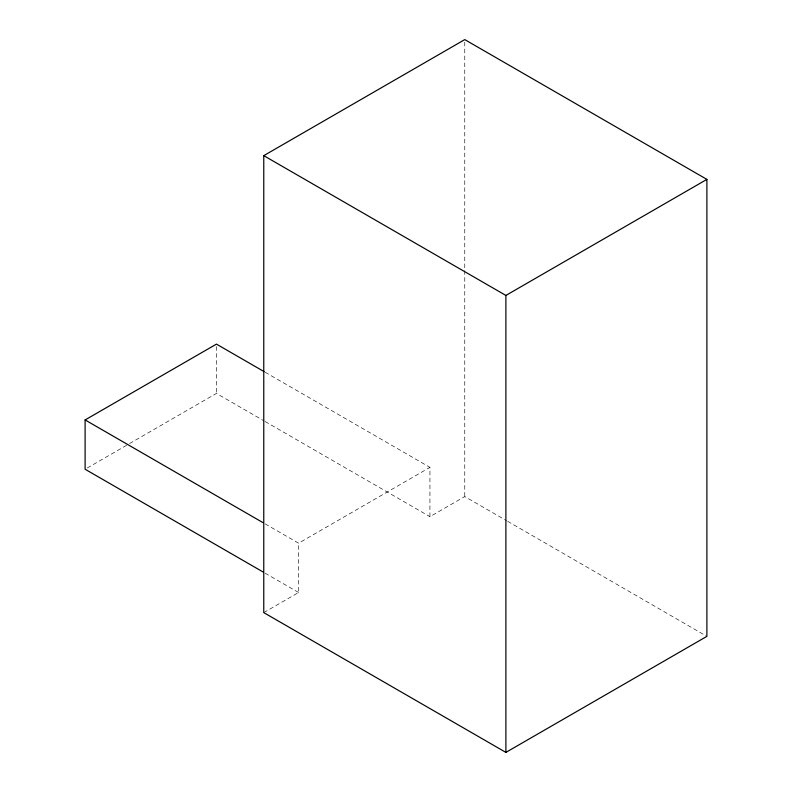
<?xml version="1.0" encoding="UTF-8"?>
<svg xmlns="http://www.w3.org/2000/svg" width="792" height="792" viewBox="0 0 792 792"><rect width="100%" height="100%" fill="white"/><g stroke="black" fill="none" stroke-linecap="round" stroke-linejoin="round"><path stroke-width="0.59" stroke-dasharray="3.96 2.97" d="M87.229 468.022L128.532 444.173M129.591 443.56L216.454 393.416L264.102 420.928M265.102 523.858L298.594 543.193L429.937 467.369L429.937 516.671L464.765 496.564L506.553 520.681M263.766 612.612L298.594 592.505L298.594 543.193M265.162 372.24L429.937 467.369M507.623 521.304L706.89 636.352M265.162 421.542L429.937 516.671M265.102 573.17L298.594 592.505M464.765 42.075L464.765 269.32M464.765 270.547L464.765 496.564M216.454 346.579L216.454 393.416"/><path stroke-width="1.19" d="M263.766 155.648L464.765 39.6L706.89 179.388L706.89 636.352L505.89 752.4L263.766 612.612L263.766 155.648L505.89 295.436L706.89 179.388M263.013 571.953L85.11 469.24L85.11 419.938L216.454 344.114L264.102 371.626M85.11 419.938L263.013 522.651M505.89 295.436L505.89 752.4"/></g></svg>
